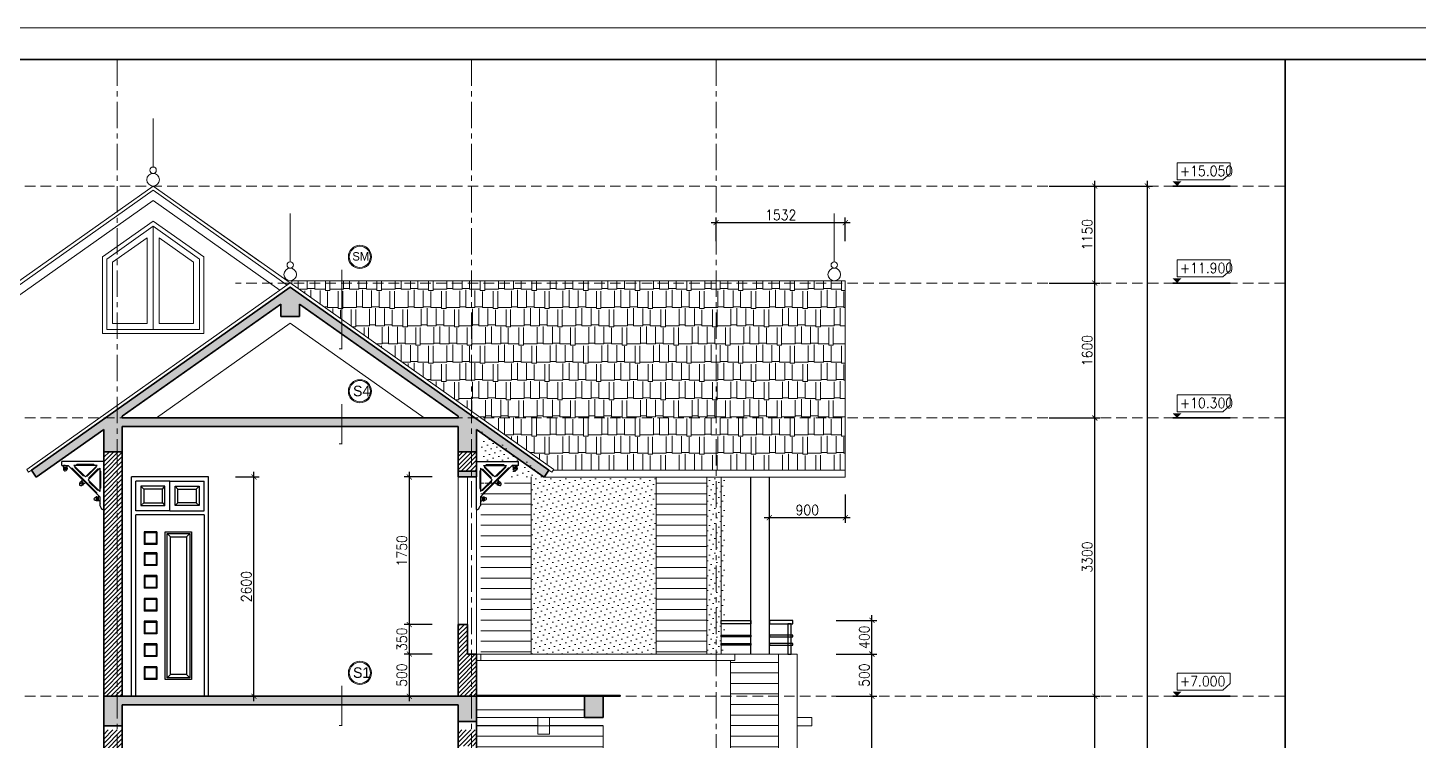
# Model space of a CAD drawing. Header units: millimetres. Extents: x -529782 to -142003, y -492574 to -273331.
# Drawn here: x -238503 to -222022, y -402173 to -393726 of the extents above; entities that cross this region are included whole.
import ezdxf

# ---------------------------------------------------------------- set-up
doc = ezdxf.new("R2010")
doc.units = ezdxf.units.MM
doc.header["$LTSCALE"] = 500
doc.header["$MEASUREMENT"] = 0
doc.header["$PDMODE"] = 3
doc.linetypes.add('CENTER', pattern=[2, 1.25, -0.25, 0.25, -0.25])
doc.linetypes.add('HIDDEN', pattern=[0.375, 0.25, -0.125])
doc.layers.get('0').update_dxf_attribs({"linetype": 'CONTINUOUS', "lineweight": 13})
doc.layers.get('Defpoints').update_dxf_attribs({"color": 255, "linetype": 'CONTINUOUS', "lineweight": 13})
for name, color, linetype, lineweight in [('1.cat 30', 30, 'CONTINUOUS', 35), ('1.cot', 2, 'CONTINUOUS', 35), ('2.thay 145', 145, 'CONTINUOUS', 18), ('3.manh 08', 8, 'CONTINUOUS', 9), ('4.dim 08', 8, 'CONTINUOUS', 13), ('5.noi that 15', 15, 'CONTINUOUS', 9), ('6.khuat 75', 75, 'HIDDEN', 18), ('7.tim 67', 67, 'CENTER', 9), ('8.vat lieu 08', 8, 'CONTINUOUS', 5), ('9.text \xad white', 7, 'CONTINUOUS', 15), ('CA.thay 145', 145, 'CONTINUOUS', 18), ('CA.vat lieu 08', 8, 'CONTINUOUS', 5), ('cat', 4, 'CONTINUOUS', 35), ('Dim', 145, 'CONTINUOUS', 15)]:
    doc.layers.add(name, color=color, linetype=linetype, lineweight=lineweight)
for name, color, linetype in [('CUA', 115, 'CONTINUOUS'), ('DKT', 7, 'CONTINUOUS'), ('MANH', 5, 'CONTINUOUS'), ('MANH1', 155, 'CONTINUOUS'), ('MANH2', 8, 'CONTINUOUS'), ('THAY', 7, 'CONTINUOUS')]:
    doc.layers.add(name, color=color, linetype=linetype)
doc.styles.add('CA.JSC1', font='')
doc.styles.get("Standard").update_dxf_attribs({"font": 'txt.shx', "width": 0.9})
doc.styles.get('CA.JSC1').set_extended_font_data('.VnAvantH')
doc.dimstyles.new('CA 60', dxfattribs={"dimscale": 0, "dimtxt": 120, "dimasz": 60, "dimexe": 60, "dimexo": 0, "dimgap": 30, "dimtad": 1, "dimdec": 0, "dimzin": 0, "dimdsep": 46, "dimtxsty": 'Standard', "dimblk": 'ARCHTICK', "dimcen": 0.09, "dimdle": 60, "dimclrd": 256, "dimclre": 256, "dimclrt": 7, "dimadec": 0, "dimazin": 0, "dimtfac": 1, "dimtdec": 0, "dimtix": 1, "dimtmove": 2, "dimatfit": 3, "dimldrblk": 'DOT', "dimfxl": 1, "dimtolj": 1, "dimtzin": 0, "dimarcsym": 0})

# ---------------------------------------------------------------- blocks, each defined once
blk = doc.blocks.new('C-SON2')
at = {"layer": 'THAY'}
for p, q in [((0, 0), (-740, 0)), ((-740, -70), (-740, 0)), ((0, -850), (0, 0)), ((-740, -70), (-645, -70)), ((-715, -100), (-715, -70)), ((-715, -100), (-645, -100)), ((-715, -115), (-645, -115)), ((-715, -115), (-715, -135)), ((-715, -135), (-645, -135)), ((-680, -70), (-710, -70)), ((-705, -115), (-705, -100)), ((-680, -70), (-630, -70)), ((-655, -115), (-655, -100)), ((-645, -100), (-645, -70)), ((-645, -115), (-645, -135)), ((-630, -70), (-70, -630)), ((-531, -70), (-325, -276)), ((-119, -70), (-531, -70)), ((-119, -70), (-325, -276)), ((-70, -119), (-276, -325)), ((-70, -119), (-70, -531)), ((-407, -357), (-421, -371)), ((-371, -421), (-421, -371)), ((-357, -407), (-407, -357)), ((-399, -364), (-389, -354)), ((-375, -325), (-396, -346)), ((-346, -396), (-396, -346)), ((-357, -407), (-371, -421)), ((-364, -399), (-354, -389)), ((-325, -375), (-346, -396)), ((-276, -325), (-70, -531)), ((-135, -630), (-135, -700)), ((-115, -630), (-135, -630)), ((-115, -700), (-135, -700)), ((-115, -630), (-115, -700)), ((-115, -640), (-100, -640)), ((-115, -690), (-100, -690)), ((-100, -630), (-100, -700)), ((-70, -630), (-100, -630)), ((-70, -700), (-100, -700)), ((-70, -630), (-70, -740)), ((-60, -740), (-70, -750)), ((-60, -740), (-70, -740)), ((-70, -750), (-70, -773)), ((0, -850), (-23, -850))]:
    blk.add_line(p, q, dxfattribs=at)
for centre, radius, start, end in [((-662, -129), 48.9, 187.4043, 235.4636), ((-734, -238), 82.1, 49.2759, 57.4025), ((-626, -238), 82.1, 122.5975, 130.7241), ((-698, -129), 48.9, 304.5364, 352.5957), ((-379, -404), 48.9, 142.4043, 190.4636), ((-507, -431), 82.1, 4.2759, 12.4025), ((-431, -507), 82.1, 77.5975, 85.7241), ((-404, -379), 48.9, 259.5364, 307.5957), ((-238, -611), 82.1, 319.2759, 327.4025), ((-238, -719), 82.1, 32.5975, 40.7241), ((-129, -683), 48.9, 97.4043, 145.4636), ((-129, -647), 48.9, 214.5364, 262.5957), ((-50, -773), 20, 180, 218.3976), ((-160, -860), 121, 12.3576, 38.3976), ((-23, -830), 20, 192.3576, 270)]:
    blk.add_arc(centre, radius, start, end, dxfattribs=at)
blk = doc.blocks.new('eerrt')
at = {"layer": 'Dim'}
for p, q in [((-75, -10), (-65, 0)), ((147, -10), (137, 0)), ((207, -70), (217, -80)), ((207, -292), (217, -282))]:
    blk.add_line(p, q, dxfattribs=at)
at = {"layer": 'MANH2'}
for p, q in [((137, 0), (-65, 0)), ((-134, -44), (-120, -44)), ((-120, -44), (174, -337)), ((-89, -23), (-89, -37)), ((-89, -37), (9, -135)), ((24, -135), (9, -135)), ((49, -135), (63, -135)), ((161, -37), (63, -135)), ((82, -154), (180, -56)), ((82, -168), (82, -154)), ((161, -23), (161, -37)), ((195, -56), (180, -56)), ((217, -80), (217, -282)), ((82, -194), (82, -208)), ((82, -208), (180, -306)), ((195, -306), (180, -306)), ((174, -352), (174, -337))]:
    blk.add_line(p, q, dxfattribs=at)
at = {"layer": 'cat', "xscale": 0.6696428571594879, "yscale": 0.6696428571594879, "zscale": 0.6696428571428918}
blk.add_blockref('C-SON2', (254, 37), dxfattribs=at)
blk = doc.blocks.new('jhgj')
at = {"layer": 'CUA'}
for p, q in [((-410, 310), (-410, 660)), ((-5, 660), (-410, 660)), ((-5, 660), (400, 660)), ((-5, 310), (-5, 660)), ((-5, 310), (-5, 660)), ((400, 310), (400, 660)), ((-5, 310), (-410, 310)), ((400, 260), (-410, 260)), ((-410, -1890), (-410, 260)), ((-5, 310), (400, 310)), ((400, 260), (400, -1890)), ((-310, 60), (-310, -90)), ((-160, 60), (-160, -90)), ((-310, -190), (-310, -340)), ((-160, -190), (-160, -340)), ((-310, -460), (-310, -610)), ((-160, -460), (-160, -610)), ((-310, -730), (-310, -880)), ((-160, -730), (-160, -880)), ((-310, -1000), (-310, -1150)), ((-160, -1000), (-160, -1150)), ((-310, -1270), (-310, -1420)), ((-160, -1270), (-160, -1420)), ((-310, -1540), (-310, -1690)), ((-160, -1540), (-160, -1690))]:
    blk.add_line(p, q, dxfattribs=at)
at = {"layer": 'CUA', "linetype": 'Continuous', "ltscale": 50}
for p, q in [((-160, 60), (-310, 60)), ((0, 0), (-40, 40)), ((190, 0), (230, 40)), ((-160, -90), (-310, -90)), ((-160, -190), (-310, -190)), ((-160, -340), (-310, -340)), ((-160, -460), (-310, -460)), ((-160, -610), (-310, -610)), ((-160, -730), (-310, -730)), ((-160, -880), (-310, -880)), ((-160, -1000), (-310, -1000)), ((-160, -1150), (-310, -1150)), ((-160, -1270), (-310, -1270)), ((-160, -1420), (-310, -1420)), ((-160, -1540), (-310, -1540)), ((0, -1630), (-40, -1670)), ((190, -1630), (230, -1670)), ((-160, -1690), (-310, -1690))]:
    blk.add_line(p, q, dxfattribs=at)
at = {"layer": 'CUA'}
for points in [[(-60, 60), (250, 60), (250, -1690), (-60, -1690)], [(-40, 40), (230, 40), (230, -1670), (-40, -1670)]]:
    blk.add_lwpolyline(points, close=True, dxfattribs=at)
at = {"layer": 'MANH'}
for points in [[(-315, 405), (-92, 405), (-92, 565), (-315, 565)], [(305, 405), (90, 405), (90, 565), (305, 565)], [(-170, -80), (-300, -80), (-300, 50), (-170, 50)], [(0, 0), (190, 0), (190, -1630), (0, -1630)], [(-170, -330), (-300, -330), (-300, -200), (-170, -200)], [(-170, -600), (-300, -600), (-300, -470), (-170, -470)], [(-170, -870), (-300, -870), (-300, -740), (-170, -740)], [(-170, -1140), (-300, -1140), (-300, -1010), (-170, -1010)], [(-170, -1410), (-300, -1410), (-300, -1280), (-170, -1280)], [(-170, -1680), (-300, -1680), (-300, -1550), (-170, -1550)]]:
    blk.add_lwpolyline(points, close=True, dxfattribs=at)
at = {"layer": 'MANH1', "linetype": 'HIDDEN', "ltscale": 1000}
for p, q in [((-315, 565), (-350, 600)), ((-92, 565), (-65, 600)), ((90, 565), (55, 600)), ((305, 565), (340, 600)), ((-315, 405), (-350, 370)), ((-92, 405), (-65, 370)), ((90, 405), (55, 370)), ((305, 405), (340, 370))]:
    blk.add_line(p, q, dxfattribs=at)
for points in [[(-350, 370), (-65, 370), (-65, 600), (-350, 600)], [(340, 370), (55, 370), (55, 600), (340, 600)]]:
    blk.add_lwpolyline(points, close=True, dxfattribs=at)
at = {"layer": 'THAY'}
for p, q in [((450, 710), (-460, 710)), ((-460, -1890), (-460, 710)), ((450, -1890), (450, 710)), ((-460, -1890), (450, -1890))]:
    blk.add_line(p, q, dxfattribs=at)
blk = doc.blocks.new('khung co loan')
at = {"layer": '1.cat 30'}
blk.add_lwpolyline([(1158, -14553), (1158, -303), (20658, -303), (20658, -14553)], close=True, dxfattribs=at)
blk.add_lwpolyline([(18298, -303), (18298, -14553)], dxfattribs=at)
at = {"layer": '3.manh 08'}
blk.add_lwpolyline([(0, -14850), (21000, -14850), (21000, 0), (0, 0)], close=True, dxfattribs=at)
blk = doc.blocks.new('ki hieu cost')
at = {"layer": '1.cat 30'}
blk.add_line((-119313, -196390), (-118176, -196390), dxfattribs=at)
at = {"layer": '3.manh 08'}
blk.add_lwpolyline([(-119227, -195934), (-119227, -196268), (-118320, -196268), (-118176, -196139), (-118176, -195934)], close=True, dxfattribs=at)
blk.add_solid([(-119313, -196299), (-119142, -196299), (-119227, -196390)], dxfattribs=at)
blk = doc.blocks.new('_ArchTick')
at = {"color": 1, "linetype": 'ByBlock', "const_width": 0.15}
blk.add_lwpolyline([(-0.5, -0.5), (0.5, 0.5)], dxfattribs=at)
blk = doc.blocks.new('*D168')
at = {"layer": '4.dim 08', "lineweight": -2, "transparency": 16777216}
for p, q in [((-225855, -405012), (-225855, -401592)), ((-226394, -401652), (-225795, -401652)), ((-226394, -404952), (-225795, -404952))]:
    blk.add_line(p, q, dxfattribs=at)
at = {"layer": 'Defpoints', "color": 0, "transparency": 16777216}
for p in [(-226394, -401652), (-225855, -401652), (-226394, -404952)]:
    blk.add_point(p, dxfattribs=at)
at = {"layer": '4.dim 08', "lineweight": -2, "transparency": 16777216, "xscale": 60, "yscale": 60, "zscale": 60}
for p, rotation in [((-225855, -401652), 90), ((-225855, -404952), 270)]:
    blk.add_blockref('_ArchTick', p, dxfattribs=dict(at, rotation=rotation))
at = {"layer": '4.dim 08', "color": 7, "transparency": 16777216, "insert": (-225945, -403302), "char_height": 120, "attachment_point": 5, "rotation": 90}
blk.add_mtext('\\A1;3300', dxfattribs=at)
blk = doc.blocks.new('_DOT')
at = {"color": 1, "linetype": 'ByBlock'}
blk.add_line((-0.5, 0), (-1, 0), dxfattribs=at)
at = {"color": 1, "linetype": 'ByBlock', "const_width": 0.5}
blk.add_lwpolyline([(-0.25, 0, 1), (0.25, 0, 1)], format="xyb", close=True, dxfattribs=at)
blk = doc.blocks.new('*D169')
at = {"layer": '4.dim 08', "lineweight": -2, "transparency": 16777216}
for p, q in [((-225855, -401712), (-225855, -398292)), ((-226394, -398352), (-225795, -398352)), ((-226394, -401652), (-225795, -401652))]:
    blk.add_line(p, q, dxfattribs=at)
at = {"layer": 'Defpoints', "color": 0, "transparency": 16777216}
for p in [(-226394, -398352), (-225855, -398352), (-226394, -401652)]:
    blk.add_point(p, dxfattribs=at)
at = {"layer": '4.dim 08', "lineweight": -2, "transparency": 16777216, "xscale": 60, "yscale": 60, "zscale": 60}
for p, rotation in [((-225855, -398352), 90), ((-225855, -401652), 270)]:
    blk.add_blockref('_ArchTick', p, dxfattribs=dict(at, rotation=rotation))
at = {"layer": '4.dim 08', "color": 7, "transparency": 16777216, "insert": (-225945, -400002), "char_height": 120, "attachment_point": 5, "rotation": 90}
blk.add_mtext('\\A1;3300', dxfattribs=at)
blk = doc.blocks.new('*D170')
at = {"layer": '4.dim 08', "lineweight": -2, "transparency": 16777216}
for p, q in [((-225855, -398412), (-225855, -396692)), ((-226394, -396752), (-225795, -396752)), ((-226394, -398352), (-225795, -398352))]:
    blk.add_line(p, q, dxfattribs=at)
at = {"layer": 'Defpoints', "color": 0, "transparency": 16777216}
for p in [(-226394, -396752), (-225855, -396752), (-226394, -398352)]:
    blk.add_point(p, dxfattribs=at)
at = {"layer": '4.dim 08', "lineweight": -2, "transparency": 16777216, "xscale": 60, "yscale": 60, "zscale": 60}
for p, rotation in [((-225855, -396752), 90), ((-225855, -398352), 270)]:
    blk.add_blockref('_ArchTick', p, dxfattribs=dict(at, rotation=rotation))
at = {"layer": '4.dim 08', "color": 7, "transparency": 16777216, "insert": (-225945, -397552), "char_height": 120, "attachment_point": 5, "rotation": 90}
blk.add_mtext('\\A1;1600', dxfattribs=at)
blk = doc.blocks.new('*D171')
at = {"layer": '4.dim 08', "lineweight": -2, "transparency": 16777216}
for p, q in [((-226394, -395602), (-225795, -395602)), ((-225855, -396812), (-225855, -395542)), ((-226394, -396752), (-225795, -396752))]:
    blk.add_line(p, q, dxfattribs=at)
at = {"layer": 'Defpoints', "color": 0, "transparency": 16777216}
for p in [(-226394, -395602), (-225855, -395602), (-226394, -396752)]:
    blk.add_point(p, dxfattribs=at)
at = {"layer": '4.dim 08', "lineweight": -2, "transparency": 16777216, "xscale": 60, "yscale": 60, "zscale": 60}
for p, rotation in [((-225855, -395602), 90), ((-225855, -396752), 270)]:
    blk.add_blockref('_ArchTick', p, dxfattribs=dict(at, rotation=rotation))
at = {"layer": '4.dim 08', "color": 7, "transparency": 16777216, "insert": (-225945, -396177), "char_height": 120, "attachment_point": 5, "rotation": 90}
blk.add_mtext('\\A1;1150', dxfattribs=at)
blk = doc.blocks.new('*D172')
at = {"layer": '4.dim 08', "lineweight": -2, "transparency": 16777216}
for p, q in [((-226394, -395602), (-225173, -395602)), ((-225233, -395542), (-225233, -409462)), ((-226394, -409402), (-225173, -409402))]:
    blk.add_line(p, q, dxfattribs=at)
at = {"layer": 'Defpoints', "color": 0, "transparency": 16777216}
for p in [(-226394, -395602), (-226394, -409402), (-225233, -409402)]:
    blk.add_point(p, dxfattribs=at)
at = {"layer": '4.dim 08', "lineweight": -2, "transparency": 16777216, "xscale": 60, "yscale": 60, "zscale": 60}
for p, rotation in [((-225233, -395602), 90), ((-225233, -409402), 270)]:
    blk.add_blockref('_ArchTick', p, dxfattribs=dict(at, rotation=rotation))
at = {"layer": '4.dim 08', "color": 7, "transparency": 16777216, "insert": (-225323, -402502), "char_height": 120, "attachment_point": 5, "rotation": 90}
blk.add_mtext('\\A1;13800', dxfattribs=at)
blk = doc.blocks.new('*D202')
at = {"layer": '4.dim 08', "lineweight": -2, "transparency": 16777216}
for p, q in [((-228497, -405012), (-228497, -401592)), ((-228922, -401652), (-228437, -401652)), ((-228922, -404952), (-228437, -404952))]:
    blk.add_line(p, q, dxfattribs=at)
at = {"layer": 'Defpoints', "color": 0, "transparency": 16777216}
for p in [(-228922, -401652), (-228497, -401652), (-228922, -404952)]:
    blk.add_point(p, dxfattribs=at)
at = {"layer": '4.dim 08', "lineweight": -2, "transparency": 16777216, "xscale": 60, "yscale": 60, "zscale": 60}
for p, rotation in [((-228497, -401652), 90), ((-228497, -404952), 270)]:
    blk.add_blockref('_ArchTick', p, dxfattribs=dict(at, rotation=rotation))
at = {"layer": '4.dim 08', "color": 7, "transparency": 16777216, "insert": (-228587, -403302), "char_height": 120, "attachment_point": 5, "rotation": 90}
blk.add_mtext('\\A1;3300', dxfattribs=at)
blk = doc.blocks.new('*D203')
at = {"layer": '4.dim 08', "lineweight": -2, "transparency": 16777216}
for p, q in [((-228497, -401712), (-228497, -401092)), ((-228922, -401152), (-228437, -401152)), ((-228922, -401652), (-228437, -401652))]:
    blk.add_line(p, q, dxfattribs=at)
at = {"layer": 'Defpoints', "color": 0, "transparency": 16777216}
for p in [(-228922, -401152), (-228497, -401152), (-228922, -401652)]:
    blk.add_point(p, dxfattribs=at)
at = {"layer": '4.dim 08', "lineweight": -2, "transparency": 16777216, "xscale": 60, "yscale": 60, "zscale": 60}
for p, rotation in [((-228497, -401152), 90), ((-228497, -401652), 270)]:
    blk.add_blockref('_ArchTick', p, dxfattribs=dict(at, rotation=rotation))
at = {"layer": '4.dim 08', "color": 7, "transparency": 16777216, "insert": (-228587, -401402), "char_height": 120, "attachment_point": 5, "rotation": 90}
blk.add_mtext('\\A1;500', dxfattribs=at)
blk = doc.blocks.new('*D204')
at = {"layer": '4.dim 08', "lineweight": -2, "transparency": 16777216}
for p, q in [((-228922, -400752), (-228437, -400752)), ((-228497, -401212), (-228497, -400692)), ((-228922, -401152), (-228437, -401152))]:
    blk.add_line(p, q, dxfattribs=at)
at = {"layer": 'Defpoints', "color": 0, "transparency": 16777216}
for p in [(-228922, -400752), (-228497, -400752), (-228922, -401152)]:
    blk.add_point(p, dxfattribs=at)
at = {"layer": '4.dim 08', "lineweight": -2, "transparency": 16777216, "xscale": 60, "yscale": 60, "zscale": 60}
for p, rotation in [((-228497, -400752), 90), ((-228497, -401152), 270)]:
    blk.add_blockref('_ArchTick', p, dxfattribs=dict(at, rotation=rotation))
at = {"layer": '4.dim 08', "color": 7, "transparency": 16777216, "insert": (-228587, -400952), "char_height": 120, "attachment_point": 5, "rotation": 90}
blk.add_mtext('\\A1;400', dxfattribs=at)
blk = doc.blocks.new('*D205')
at = {"layer": '4.dim 08', "lineweight": -2, "transparency": 16777216}
for p, q in [((-233980, -401712), (-233980, -401092)), ((-233711, -401152), (-234040, -401152)), ((-233711, -401652), (-234040, -401652))]:
    blk.add_line(p, q, dxfattribs=at)
at = {"layer": 'Defpoints', "color": 0, "transparency": 16777216}
for p in [(-233980, -401152), (-233711, -401152), (-233711, -401652)]:
    blk.add_point(p, dxfattribs=at)
at = {"layer": '4.dim 08', "lineweight": -2, "transparency": 16777216, "xscale": 60, "yscale": 60, "zscale": 60}
for p, rotation in [((-233980, -401152), 90), ((-233980, -401652), 270)]:
    blk.add_blockref('_ArchTick', p, dxfattribs=dict(at, rotation=rotation))
at = {"layer": '4.dim 08', "color": 7, "transparency": 16777216, "insert": (-234070, -401402), "char_height": 120, "attachment_point": 5, "rotation": 90}
blk.add_mtext('\\A1;500', dxfattribs=at)
blk = doc.blocks.new('*D206')
at = {"layer": '4.dim 08', "lineweight": -2, "transparency": 16777216}
for p, q in [((-233711, -400802), (-234040, -400802)), ((-233980, -401212), (-233980, -400742)), ((-233711, -401152), (-234040, -401152))]:
    blk.add_line(p, q, dxfattribs=at)
at = {"layer": 'Defpoints', "color": 0, "transparency": 16777216}
for p in [(-233980, -400802), (-233711, -400802), (-233711, -401152)]:
    blk.add_point(p, dxfattribs=at)
at = {"layer": '4.dim 08', "lineweight": -2, "transparency": 16777216, "xscale": 60, "yscale": 60, "zscale": 60}
for p, rotation in [((-233980, -400802), 90), ((-233980, -401152), 270)]:
    blk.add_blockref('_ArchTick', p, dxfattribs=dict(at, rotation=rotation))
at = {"layer": '4.dim 08', "color": 7, "transparency": 16777216, "insert": (-234070, -400977), "char_height": 120, "attachment_point": 5, "rotation": 90}
blk.add_mtext('\\A1;350', dxfattribs=at)
blk = doc.blocks.new('*D207')
at = {"layer": '4.dim 08', "lineweight": -2, "transparency": 16777216}
for p, q in [((-233980, -400862), (-233980, -398992)), ((-233711, -399052), (-234040, -399052)), ((-233711, -400802), (-234040, -400802))]:
    blk.add_line(p, q, dxfattribs=at)
at = {"layer": 'Defpoints', "color": 0, "transparency": 16777216}
for p in [(-233980, -399052), (-233711, -399052), (-233711, -400802)]:
    blk.add_point(p, dxfattribs=at)
at = {"layer": '4.dim 08', "lineweight": -2, "transparency": 16777216, "xscale": 60, "yscale": 60, "zscale": 60}
for p, rotation in [((-233980, -399052), 90), ((-233980, -400802), 270)]:
    blk.add_blockref('_ArchTick', p, dxfattribs=dict(at, rotation=rotation))
at = {"layer": '4.dim 08', "color": 7, "transparency": 16777216, "insert": (-234070, -399927), "char_height": 120, "attachment_point": 5, "rotation": 90}
blk.add_mtext('\\A1;1750', dxfattribs=at)
blk = doc.blocks.new('*D212')
at = {"layer": '4.dim 08', "lineweight": -2, "transparency": 16777216}
for p, q in [((-235822, -401712), (-235822, -398992)), ((-236040, -399052), (-235762, -399052)), ((-236040, -401652), (-235762, -401652))]:
    blk.add_line(p, q, dxfattribs=at)
at = {"layer": 'Defpoints', "color": 0, "transparency": 16777216}
for p in [(-236040, -399052), (-235822, -399052), (-236040, -401652)]:
    blk.add_point(p, dxfattribs=at)
at = {"layer": '4.dim 08', "lineweight": -2, "transparency": 16777216, "xscale": 60, "yscale": 60, "zscale": 60}
for p, rotation in [((-235822, -399052), 90), ((-235822, -401652), 270)]:
    blk.add_blockref('_ArchTick', p, dxfattribs=dict(at, rotation=rotation))
at = {"layer": '4.dim 08', "color": 7, "transparency": 16777216, "insert": (-235912, -400352), "char_height": 120, "attachment_point": 5, "rotation": 90}
blk.add_mtext('\\A1;2600', dxfattribs=at)
blk = doc.blocks.new('*D219')
at = {"layer": '4.dim 08', "lineweight": -2, "transparency": 16777216}
for p, q in [((-230344, -396256), (-230344, -395976)), ((-228813, -396256), (-228813, -395976)), ((-230404, -396036), (-228753, -396036))]:
    blk.add_line(p, q, dxfattribs=at)
at = {"layer": 'Defpoints', "color": 0, "transparency": 16777216}
for p in [(-228813, -396036), (-230344, -396256), (-228813, -396256)]:
    blk.add_point(p, dxfattribs=at)
at = {"layer": '4.dim 08', "lineweight": -2, "transparency": 16777216, "xscale": 60, "yscale": 60, "zscale": 60, "rotation": 180}
blk.add_blockref('_ArchTick', (-230344, -396036), dxfattribs=at)
at = {"layer": '4.dim 08', "lineweight": -2, "transparency": 16777216, "xscale": 60, "yscale": 60, "zscale": 60}
blk.add_blockref('_ArchTick', (-228813, -396036), dxfattribs=at)
at = {"layer": '4.dim 08', "color": 7, "transparency": 16777216, "insert": (-229578, -395946), "char_height": 120, "attachment_point": 5}
blk.add_mtext('\\A1;1532', dxfattribs=at)
blk = doc.blocks.new('*D220')
at = {"layer": '4.dim 08', "lineweight": -2, "transparency": 16777216}
for p, q in [((-229713, -399258), (-229713, -399594)), ((-228813, -399258), (-228813, -399594)), ((-229773, -399534), (-228753, -399534))]:
    blk.add_line(p, q, dxfattribs=at)
at = {"layer": 'Defpoints', "color": 0, "transparency": 16777216}
for p in [(-229713, -399258), (-228813, -399258), (-228813, -399534)]:
    blk.add_point(p, dxfattribs=at)
at = {"layer": '4.dim 08', "lineweight": -2, "transparency": 16777216, "xscale": 60, "yscale": 60, "zscale": 60, "rotation": 180}
blk.add_blockref('_ArchTick', (-229713, -399534), dxfattribs=at)
at = {"layer": '4.dim 08', "lineweight": -2, "transparency": 16777216, "xscale": 60, "yscale": 60, "zscale": 60}
blk.add_blockref('_ArchTick', (-228813, -399534), dxfattribs=at)
at = {"layer": '4.dim 08', "color": 7, "transparency": 16777216, "insert": (-229263, -399444), "char_height": 120, "attachment_point": 5}
blk.add_mtext('\\A1;900', dxfattribs=at)
blk = doc.blocks.new('kim')
at = {"layer": '4.dim 08'}
blk.add_line((0, 225), (0, 800), dxfattribs=at)
for centre, radius in [((0, 187.5), 37.5), ((0, 75), 75)]:
    blk.add_circle(centre, radius, dxfattribs=at)

msp = doc.modelspace()

# ---------------------------------------------------------------- hatches: boundary and pattern name
at = {"layer": '1.cot'}
h = msp.add_hatch(color=256, dxfattribs=at)
h.paths.add_polyline_path([(-235392.6, -396800.5), (-238458.5, -398970.3), (-238458.5, -398974.2), (-238402.6, -399053.2), (-237602.6, -398487.1), (-237602.6, -398752), (-237382.6, -398752), (-237382.6, -398452), (-233402.6, -398452), (-233402.6, -398752), (-233182.6, -398752), (-233182.6, -398487.1), (-232382.6, -399053.2), (-232324.8, -398971.6)])
h.paths.add_polyline_path([(-235282.6, -397000.9), (-233402.6, -398331.4), (-233402.6, -398352), (-237382.6, -398352), (-237382.6, -398331.4), (-235502.6, -397000.9), (-235502.6, -397150.5), (-235282.6, -397150.5)], flags=16)
h = msp.add_hatch(color=256, dxfattribs=at)
h.paths.add_polyline_path([(-233244.1, -398982), (-233402.6, -398982), (-233402.6, -399052), (-233244.1, -399052)])
h.paths.add_polyline_path([(-233182.6, -398982), (-233244.1, -398982), (-233244.1, -399052), (-233182.6, -399052)])
for points in [[(-233182.6, -401652), (-237602.6, -401652), (-237602.6, -402002), (-237382.6, -402002), (-237382.6, -401752), (-233402.6, -401752), (-233402.6, -401952), (-233182.6, -401952)], [(-231682.6, -401652), (-231902.6, -401652), (-231902.6, -401902), (-231682.6, -401902)]]:
    msp.add_hatch(color=256, dxfattribs=at).paths.add_polyline_path(points)
at = {"layer": '3.manh 08'}
h = msp.add_hatch(dxfattribs=at)
h.set_pattern_fill('ANSI31', color=256, scale=1000, angle=315, style=0)
h.set_pattern_definition([(0, (-78241.26, 0), (4e-14, 125), [])])
h.paths.add_polyline_path([(-230454.1, -399053.2), (-231054.1, -399053.2), (-231054.1, -401152), (-230454.1, -401152)])
h.paths.add_polyline_path([(-232534.1, -399052), (-232850.2, -399052), (-232883.1, -399085), (-232868.9, -399099.2), (-232873.7, -399103.9), (-232866.6, -399111), (-232861.8, -399106.3), (-232852.4, -399115.7), (-232854.7, -399118.1, -0.2239431), (-232848.7, -399145.3, 0.0291568), (-232849.6, -399151.7, 0.0291568), (-232855.9, -399152.5, -0.2239431), (-232883.2, -399146.6), (-232885.5, -399148.9), (-232895, -399139.4), (-232890.2, -399134.7), (-232897.3, -399127.6), (-232902.1, -399132.3), (-232916.3, -399118.1), (-233087.2, -399289), (-233067.1, -399289), (-233067.1, -399295.7), (-233057.1, -399295.7), (-233057.1, -399289), (-233043.7, -399289), (-233043.7, -399292.3, -0.2239431), (-233020.2, -399307.4, 0.0291568), (-233016.3, -399312.5, 0.0291568), (-233020.2, -399317.6, -0.2239431), (-233043.7, -399332.6), (-233043.7, -399335.9), (-233057.1, -399335.9), (-233057.1, -399329.2), (-233067.1, -399329.2), (-233067.1, -399335.9), (-233087.2, -399335.9), (-233087.2, -399289), (-233053.7, -399255.6), (-233053.7, -399241.3), (-232864.4, -399052), (-232968.2, -399052), (-232962, -399058.2), (-232962, -399072.4), (-232949.4, -399085), (-232962, -399097.5), (-232962, -399111.7), (-233060.4, -399210.2), (-233074.6, -399210.2), (-233087.2, -399222.7), (-233087.2, -399196), (-233097.3, -399185.9), (-233097.3, -399052), (-233134.1, -399052), (-233134.1, -399436.4), (-233134.1, -401152), (-233044.1, -401152), (-232994.1, -401152), (-232534.1, -401152)])
h.paths.add_polyline_path([(-232949.4, -399085), (-232982.4, -399052), (-233087.2, -399052), (-233087.2, -399222.7)], flags=17)
h.paths.add_polyline_path([(-232890.1, -399584), (-232578.1, -399584), (-232578.1, -399764), (-232890.1, -399764)], flags=24)
h = msp.add_hatch(dxfattribs=at)
h.set_pattern_fill('ANSI31', color=256, scale=1000, angle=315, style=0)
h.paths.add_polyline_path([(-229602.6, -401152), (-230122.6, -401152), (-230122.6, -401227), (-230172.6, -401227), (-230172.6, -401652), (-229602.6, -401652)])
h.paths.add_polyline_path([(-229602.6, -401652), (-230172.6, -401652), (-230172.6, -404952), (-229602.6, -404952)])
h.paths.add_polyline_path([(-229602.6, -404952), (-230172.6, -404952), (-230172.6, -405252), (-229602.6, -405252)])
h = msp.add_hatch(dxfattribs=at)
h.set_pattern_fill('ANSI31', color=256, scale=1000, angle=315, style=0)
h.set_pattern_definition([(0, (90029.5, 0), (4e-14, 125), [])])
h.paths.add_polyline_path([(-231682.6, -401902), (-231902.6, -401902), (-232317.6, -401902), (-232317.6, -402102), (-232457.6, -402102), (-232457.6, -401902), (-233182.6, -401902), (-233182.6, -402002), (-233182.6, -402394), (-233182.6, -404952), (-233182.6, -405002), (-231902.6, -405002), (-231902.6, -404832), (-231762.6, -404812.9), (-231762.6, -404092), (-231762.6, -404052), (-231682.6, -404052)])
at = {"layer": '4.dim 08'}
h = msp.add_hatch(dxfattribs=at)
h.set_pattern_fill('DOTS', color=256, scale=1000, angle=315, style=0)
h.set_pattern_definition([(315, (-78241.256, 0), (66.291261, 22.097087), [0, -62.5])])
h.paths.add_polyline_path([(-231054.1, -399053.2), (-232334.1, -399053.2), (-233134.1, -398487.1), (-233134.1, -398867.2), (-232638.5, -398867.2), (-232638.5, -398914), (-232655.3, -398914), (-232655.3, -398934.1), (-232662, -398934.1), (-232662, -398944.2), (-232655.3, -398944.2), (-232655.3, -398957.6), (-232658.6, -398957.6, -0.2239431), (-232673.6, -398981.1, 0.0291568), (-232678.7, -398985, 0.0291568), (-232683.8, -398981.1, -0.2239431), (-232698.9, -398957.6), (-232702.2, -398957.6), (-232702.2, -398944.2), (-232695.5, -398944.2), (-232695.5, -398934.1), (-232702.2, -398934.1), (-232702.2, -398914), (-232712.2, -398914), (-232850.2, -399052), (-232534.1, -399052), (-232534.1, -401152), (-231054.1, -401152)])
h.paths.add_polyline_path([(-230344.1, -399053.2), (-230454.1, -399053.2), (-230454.1, -401152), (-230344.1, -401152)])
h.paths.add_polyline_path([(-230234.1, -399053.2), (-230344.1, -399053.2), (-230344.1, -401152), (-230234.1, -401152)])
at = {"layer": '8.vat lieu 08'}
h = msp.add_hatch(dxfattribs=at)
h.set_pattern_fill('AR-RSHKE', color=256, scale=18, style=0)
h.set_pattern_definition([(0, (48055.92, -250), (459, 216), [108, -90, 126, -54, 162, -72]), (0, (48163.92, -241), (459, 216), [90, -342, 72, -108]), (0, (48379.92, -263.5), (459, 216), [54, -558]), (90, (48055.92, -250), (-153, 216), [207, -657]), (90, (48163.92, -250), (-153, 216), [202.5, -661.5]), (90, (48253.92, -250), (-153, 216), [189, -675]), (90, (48379.92, -263.5), (-153, 216), [207, -657]), (90, (48433.92, -263.5), (-153, 216), [207, -657]), (90, (48595.92, -250), (-153, 216), [198, -666])])
h.paths.add_polyline_path([(-235392.6, -396725.8), (-235392.6, -396751.5), (-232269.1, -398962), (-232274.9, -398970.3), (-228812.6, -398970.3), (-228812.6, -396725.8)])
at = {"layer": 'CA.vat lieu 08'}
h = msp.add_hatch(dxfattribs=at)
h.set_pattern_fill('ANSI31', color=256, scale=300, style=0)
h.set_pattern_definition([(45, (16700.92, 0), (-26.5165043, 26.5165043), [])])
h.paths.add_polyline_path([(-237382.6, -398752), (-237602.6, -398752), (-237602.6, -401652), (-237382.6, -401652)])
h.paths.add_polyline_path([(-233182.6, -398867.2), (-233182.6, -398752), (-233402.6, -398752), (-233402.6, -398982), (-233182.6, -398982)])
h.paths.add_polyline_path([(-233182.6, -401152), (-233292.6, -401152), (-233292.6, -400802), (-233402.6, -400802), (-233402.6, -401652), (-233182.6, -401652)])
h.paths.add_polyline_path([(-233182.6, -402052), (-233402.6, -402052), (-233402.6, -402244), (-233182.6, -402244)])
h.paths.add_polyline_path([(-237382.6, -402052), (-237602.6, -402052), (-237602.6, -404952), (-237382.6, -404952)])
h.paths.add_polyline_path([(-231682.6, -404802), (-231742.6, -404810.2), (-231742.6, -404812.9), (-231762.6, -404812.9), (-231902.6, -404832), (-231902.6, -404952), (-231682.6, -404952)])
h.paths.add_polyline_path([(-233182.6, -405352), (-233402.6, -405352), (-233402.6, -405552), (-233182.6, -405552)])
h.paths.add_polyline_path([(-237382.6, -405352), (-237602.6, -405352), (-237602.6, -408652), (-237382.6, -408652)])
h.paths.add_polyline_path([(-231682.6, -408752), (-231902.6, -408752), (-231902.6, -409402), (-231682.6, -409402)])
h.paths.add_polyline_path([(-230932.6, -409127, 1), (-230932.6, -409102), (-231182.6, -409102), (-231182.6, -408977, 1), (-231182.6, -408952), (-231432.6, -408952), (-231432.6, -408827, 1), (-231432.6, -408802), (-231682.6, -408802), (-231682.6, -409402), (-230682.6, -409402), (-230682.6, -409277, 1), (-230682.6, -409252), (-230932.6, -409252)])
h.paths.add_polyline_path([(-237382.6, -408752), (-237602.6, -408752), (-237602.6, -409402), (-237382.6, -409402)])

# ---------------------------------------------------------------- linework, layer by layer
at = {"layer": '1.cat 30'}
for p, q in [((-235502.6, -397150.5), (-235502.6, -397000.9)), ((-235282.6, -397150.5), (-235282.6, -397000.9)), ((-235502.6, -397150.5), (-235282.6, -397150.5)), ((-237382.6, -398352), (-237382.6, -398331.4)), ((-233402.6, -398331.4), (-233402.6, -398352)), ((-237602.6, -408652), (-237602.6, -398487.1)), ((-233402.6, -398352), (-237382.6, -398352)), ((-237382.6, -401652), (-237382.6, -398452)), ((-233402.6, -398452), (-237382.6, -398452)), ((-233402.6, -398452), (-233402.6, -399052)), ((-233182.6, -398487.1), (-233182.6, -399052)), ((-237382.6, -398752), (-237602.6, -398752)), ((-233182.6, -398752), (-233402.6, -398752)), ((-233402.6, -398982), (-233182.6, -398982)), ((-232382.6, -399053.2), (-232324.8, -398971.6)), ((-232326.6, -398970.3), (-232326.6, -398970.3)), ((-233402.6, -399052), (-233182.6, -399052)), ((-233402.6, -400802), (-233402.6, -401652)), ((-233402.6, -400802), (-233292.6, -400802)), ((-233292.6, -401152), (-233292.6, -400802)), ((-233182.6, -401152), (-233292.6, -401152)), ((-233182.6, -401152), (-233182.6, -401952)), ((-233182.6, -401652), (-237602.6, -401652)), ((-237382.6, -404952), (-237382.6, -401752)), ((-233402.6, -401752), (-237382.6, -401752)), ((-233402.6, -401752), (-233402.6, -402394)), ((-231902.6, -401652), (-231682.6, -401652)), ((-231902.6, -401652), (-231902.6, -401902)), ((-231682.6, -401652), (-231682.6, -401902)), ((-233182.6, -401952), (-233402.6, -401952)), ((-233182.6, -401952), (-233182.6, -402394)), ((-231682.6, -401902), (-231902.6, -401902)), ((-231902.6, -401902), (-231682.6, -401902)), ((-237382.6, -402002), (-237602.6, -402002))]:
    msp.add_line(p, q, dxfattribs=at)
for points in [[(-238402.6, -399053.2), (-238460.3, -398971.6), (-235392.6, -396800.5), (-232324.8, -398971.6)], [(-237382.6, -398331.4), (-235502.6, -397000.9)], [(-235282.6, -397000.9), (-233402.6, -398331.4)], [(-238402.6, -399053.2), (-237602.6, -398487.1)], [(-233182.6, -398487.1), (-232382.6, -399053.2)]]:
    msp.add_lwpolyline(points, dxfattribs=at)
msp.add_lwpolyline([(-233182.6, -401642), (-233182.6, -401652), (-231482.6, -401652), (-231482.6, -401642)], close=True, dxfattribs=at)
at = {"layer": '2.thay 145'}
for p, q in [((-239310.3, -397274.1), (-237016.9, -395651)), ((-237016.9, -395651), (-235427.2, -396776)), ((-239252.6, -397355.7), (-237016.9, -395773.5)), ((-237016.9, -395773.5), (-235513.8, -396837.3)), ((-236663.7, -395852), (-235749.1, -396499.3)), ((-235392.6, -396725.8), (-228812.6, -396725.8)), ((-238460.3, -398971.6), (-238493, -398994.7)), ((-238458.5, -398970.3), (-238458.5, -398970.3)), ((-232324.8, -398971.6), (-232292.2, -398994.7)), ((-232274.9, -398970.3), (-228812.6, -398970.3)), ((-233402.6, -399052), (-233402.6, -400802)), ((-233292.6, -399052), (-233292.6, -400802)), ((-233182.6, -399052), (-233182.6, -401152)), ((-228812.6, -399053.2), (-232382.6, -399053.2)), ((-233132.6, -401152), (-230172.6, -401152)), ((-233132.6, -401227), (-230172.6, -401227)), ((-229602.6, -401152), (-230282.6, -401152)), ((-230172.6, -401152), (-230122.6, -401152)), ((-230172.6, -401227), (-230122.6, -401227)), ((-230172.6, -401227), (-230172.6, -405252)), ((-230122.6, -401152), (-230122.6, -401227)), ((-233182.6, -401652), (-231902.6, -401652)), ((-233182.6, -401812), (-231902.6, -401812)), ((-231902.6, -401902), (-233182.6, -401902)), ((-231682.6, -402002), (-233182.6, -402002)), ((-231682.6, -404802), (-231682.6, -402002))]:
    msp.add_line(p, q, dxfattribs=at)
for points in [[(-239366.1, -397264.5), (-237016.9, -395602), (-235392.6, -396751.5)], [(-238493, -398994.7), (-238516.1, -398962), (-235392.6, -396751.5), (-232269.1, -398962), (-232292.2, -398994.7)]]:
    msp.add_lwpolyline(points, dxfattribs=at)
for points in [[(-236416.9, -396443.1), (-237016.9, -396018.5), (-237616.9, -396443.1), (-237616.9, -397352), (-236416.9, -397352)], [(-236466.9, -396469), (-237016.9, -396079.8), (-237566.9, -396469), (-237566.9, -397302), (-236466.9, -397302)], [(-237016.9, -396079.8), (-237566.9, -396469), (-237566.9, -397302), (-237016.9, -397302)], [(-237016.9, -396079.8), (-236466.9, -396469), (-236466.9, -397302), (-237016.9, -397302)], [(-237086.9, -396215.1), (-237496.9, -396505.2), (-237496.9, -397232), (-237086.9, -397232)], [(-236946.9, -396215.1), (-236536.9, -396505.2), (-236536.9, -397232), (-236946.9, -397232)], [(-232457.6, -402102), (-232317.6, -402102), (-232317.6, -401902), (-232457.6, -401902)], [(-229382.6, -401902), (-229207.6, -401902), (-229207.6, -402002), (-229382.6, -402002)]]:
    msp.add_lwpolyline(points, close=True, dxfattribs=at)
for centre in [(-234566.2, -396441.7), (-234566.2, -398035), (-234566.2, -401374.6)]:
    msp.add_circle(centre, 125.4, dxfattribs=at)
at = {"layer": '3.manh 08', "color": 8}
for centre in [(-234566.2, -396441.7), (-234566.2, -398035), (-234566.2, -401374.6)]:
    msp.add_circle(centre, 136.8, dxfattribs=at)
at = {"layer": '5.noi that 15', "color": 2, "ltscale": 5}
for points in [[(-234781.4, -396593.4, 11.2, 11.2, 0), (-234781.4, -397533.6, 11.2, 11.2, 0), (-234812.1, -397533.6, 0, 0, 0), (-234812.1, -396441.7, 0, 0, 0), (-234703, -396441.7, 0, 0, 0)], [(-234781.4, -398186.7, 11.2, 11.2, 0), (-234781.4, -398658, 11.2, 11.2, 0), (-234812.1, -398658, 0, 0, 0), (-234812.1, -398035, 0, 0, 0), (-234703, -398035, 0, 0, 0)], [(-234781.4, -401526.3, 11.2, 11.2, 0), (-234781.4, -401997.5, 11.2, 11.2, 0), (-234812.1, -401997.5, 0, 0, 0), (-234812.1, -401374.6, 0, 0, 0), (-234703, -401374.6, 0, 0, 0)]]:
    msp.add_lwpolyline(points, format="xyseb", dxfattribs=at)
at = {"layer": '6.khuat 75'}
for p, q in [((-223600.2, -395602), (-244886.6, -395602)), ((-223600.2, -396752), (-236041, -396752)), ((-223600.2, -398352), (-244886.6, -398352)), ((-223600.2, -401652), (-244886.6, -401652))]:
    msp.add_line(p, q, dxfattribs=at)
at = {"layer": '7.tim 67', "ltscale": 0.5}
for p, q in [((-237444.1, -394102.7), (-237444.1, -411046)), ((-233244.1, -394102.7), (-233244.1, -411046)), ((-230344.1, -394102.7), (-230344.1, -411046))]:
    msp.add_line(p, q, dxfattribs=at)
at = {"layer": 'CA.thay 145'}
for p, q in [((-228812.6, -399053.2), (-228812.6, -396725.8)), ((-236979, -398352), (-235392.6, -397229.3)), ((-235392.6, -397229.3), (-233806.2, -398352)), ((-232534.1, -399052), (-232534.1, -401152)), ((-231054.1, -401152), (-231054.1, -399052)), ((-230454.1, -401152), (-230454.1, -399052)), ((-230282.6, -401152), (-230282.6, -399053.2))]:
    msp.add_line(p, q, dxfattribs=at)
at = {"layer": 'CA.thay 145', "color": 33}
for p, q in [((-233182.6, -401152), (-233132.6, -401152)), ((-233182.6, -401227), (-233132.6, -401227)), ((-233132.6, -401152), (-233132.6, -401227)), ((-229602.6, -401152), (-229602.6, -405252)), ((-229382.6, -401152), (-229602.6, -401152)), ((-229382.6, -401152), (-229382.6, -405252))]:
    msp.add_line(p, q, dxfattribs=at)
at = {"layer": 'DKT'}
for p, q in [((-229932.6, -401152), (-229932.6, -399053.2)), ((-229712.6, -401152), (-229712.6, -399053.2))]:
    msp.add_line(p, q, dxfattribs=at)
for points in [[(-230282.6, -400752), (-229932.6, -400752), (-229932.6, -400792), (-230282.6, -400792)], [(-229432.6, -400752), (-229712.6, -400752), (-229712.6, -400792), (-229432.6, -400792)], [(-229492.6, -400792), (-229492.6, -401152), (-229452.6, -401152), (-229452.6, -400792)], [(-230282.6, -400927), (-229932.6, -400927), (-229932.6, -400947), (-230282.6, -400947)], [(-229432.6, -400927), (-229712.6, -400927), (-229712.6, -400947), (-229432.6, -400947)], [(-230282.6, -401027), (-229932.6, -401027), (-229932.6, -401047), (-230282.6, -401047)], [(-229432.6, -401027), (-229712.6, -401027), (-229712.6, -401047), (-229432.6, -401047)]]:
    msp.add_lwpolyline(points, close=True, dxfattribs=at)

# ---------------------------------------------------------------- block references
at = {"layer": '1.cat 30'}
msp.add_blockref('jhgj', (-236812.6, -399762), dxfattribs=at)
at = {"layer": '2.thay 145'}
for name, p, xscale, yscale, zscale in [('khung co loan', (-246325.1, -393725.8), 1.241924691043096, 1.241924691072199, 1.241924691059295), ('ki hieu cost', (-153343.6, -277768.3), 0.6000000000058208, 0.6000000000058208, 0.6000000000000001), ('ki hieu cost', (-153343.6, -278918.2), 0.6000000000058208, 0.6000000000058208, 0.6000000000000001), ('ki hieu cost', (-153343.6, -280518.3), 0.6000000000058208, 0.6000000000058208, 0.6000000000000001), ('ki hieu cost', (-153343.6, -283818.3), 0.6000000000058208, 0.6000000000058208, 0.6000000000000001)]:
    msp.add_blockref(name, p, dxfattribs=dict(at, xscale=xscale, yscale=yscale, zscale=zscale))
for name, p in [('kim', (-237016.9, -395602)), ('kim', (-235392.6, -396725.8)), ('kim', (-228943.5, -396725.8)), ('eerrt', (-237856.6, -398904))]:
    msp.add_blockref(name, p, dxfattribs=at)
at = {"layer": '2.thay 145', "xscale": -1}
msp.add_blockref('eerrt', (-232928.6, -398904), dxfattribs=at)

# ---------------------------------------------------------------- texts
at = {"layer": '9.text \xad white', "style": 'CA.JSC1'}
for s, height, p in [('sm', 100, (-234656.3, -396485.8)), ('s4', 125, (-234647.7, -398094.2)), ('s1', 125, (-234647.7, -401433.8))]:
    msp.add_text(s, height=height, dxfattribs=at).set_placement(p)
at = {"layer": '9.text \xad white', "lineweight": 100, "char_height": 120, "width": 546.9, "attachment_point": 1}
for s, insert in [('+15.050', (-224844.5, -395364.1)), ('+11.900', (-224844.5, -396514.1)), ('+10.300', (-224844.5, -398114.1)), ('+7.000', (-224844.5, -401414.1))]:
    msp.add_mtext(s, dxfattribs=dict(at, insert=insert))

# ---------------------------------------------------------------- dimensions: what is measured, and where the dimension line sits
at = {"layer": '4.dim 08'}
for base, p1, p2, picture, middle in [((-225855.5, -395602), (-226394, -396752), (-226394, -395602), '*D171', (-225945.5, -396177)), ((-225233, -409402), (-226394, -395602), (-226394, -409402), '*D172', (-225323, -402502)), ((-225855.5, -396752), (-226394, -398352), (-226394, -396752), '*D170', (-225945.5, -397552)), ((-225855.5, -398352), (-226394, -401652), (-226394, -398352), '*D169', (-225945.5, -400002)), ((-235822.5, -399052), (-236040, -401652), (-236040, -399052), '*D212', (-235912.5, -400352)), ((-233980.5, -399052), (-233711, -400802), (-233711, -399052), '*D207', (-234070.5, -399927)), ((-233980.5, -400802), (-233711, -401152), (-233711, -400802), '*D206', (-234070.5, -400977)), ((-228497.5, -400752), (-228922, -401152), (-228922, -400752), '*D204', (-228587.5, -400952)), ((-233980.5, -401152), (-233711, -401652), (-233711, -401152), '*D205', (-234070.5, -401402)), ((-228497.5, -401152), (-228922, -401652), (-228922, -401152), '*D203', (-228587.5, -401402)), ((-228497.5, -401652), (-228922, -404952), (-228922, -401652), '*D202', (-228587.5, -403302)), ((-225855.5, -401652), (-226394, -404952), (-226394, -401652), '*D168', (-225945.5, -403302))]:
    dim = msp.add_linear_dim(base=base, p1=p1, p2=p2, angle=90, dimstyle='CA 60', override={"dimscale": 1}, dxfattribs=at)
    dim.commit()
    dim.dimension.update_dxf_attribs({"geometry": picture, "text_midpoint": middle})
for base, p1, p2, picture, middle in [((-228812.5814881, -396036.5), (-230344.0814881, -396256), (-228812.5814881, -396256), '*D219', (-229578.3314881, -395946.5)), ((-228812.6, -399533.5), (-229712.6, -399258.5), (-228812.6, -399258.5), '*D220', (-229262.6, -399443.5))]:
    dim = msp.add_linear_dim(base=base, p1=p1, p2=p2, dimstyle='CA 60', override={"dimscale": 1}, dxfattribs=at)
    dim.commit()
    dim.dimension.update_dxf_attribs({"geometry": picture, "text_midpoint": middle})

doc.saveas('drawing.dxf')
